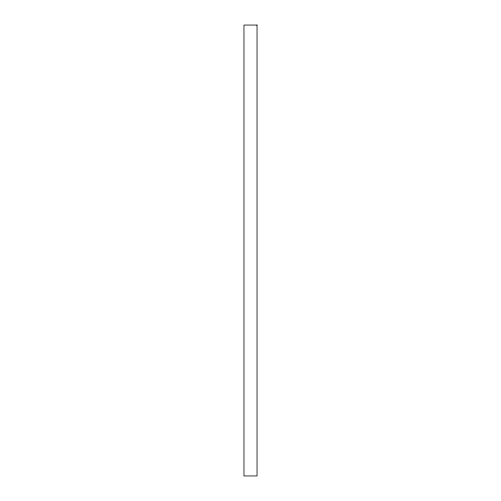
<?xml version="1.0" encoding="UTF-8"?>
<svg xmlns="http://www.w3.org/2000/svg" width="501" height="501" viewBox="0 0 501 501"><rect width="100%" height="100%" fill="white"/><g stroke="black" fill="none" stroke-linecap="round" stroke-linejoin="round"><path stroke-width="0.75" d="M257.032 25.05L243.968 25.05L243.968 475.95L257.032 475.95L257.032 25.05"/></g></svg>
